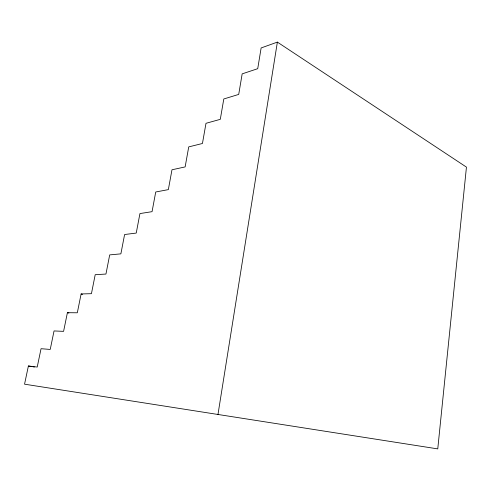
<?xml version="1.0" encoding="UTF-8"?>
<svg xmlns="http://www.w3.org/2000/svg" width="491" height="491" viewBox="0 0 491 491"><rect width="100%" height="100%" fill="white"/><g stroke="black" fill="none" stroke-linecap="round" stroke-linejoin="round"><path stroke-width="0.74" d="M217.979 414.453L277.372 42.109L466.45 167.118L437.763 448.891L24.55 384.183L28.392 365.998L37.218 367.041L41.048 348.702L50.229 349.439L54.047 330.94L63.591 331.357L67.396 312.699L77.32 312.785L81.107 293.956L91.436 293.686L95.205 274.696L105.946 274.052L109.696 254.897L120.878 253.853L124.597 234.526L136.24 233.065L139.935 213.573L152.057 211.664L155.721 191.999L168.345 189.618L171.979 169.782L185.138 166.909L188.728 146.895L202.445 143.489L205.993 123.302L220.293 119.338L223.798 98.973L238.712 94.413L242.167 73.871L257.726 68.685L261.126 47.958L277.372 42.109M28.392 365.998L31.406 366.532M32.915 366.795L34.425 367.059M67.396 312.699L68.887 313.049M81.107 293.956L82.586 294.342"/></g></svg>
